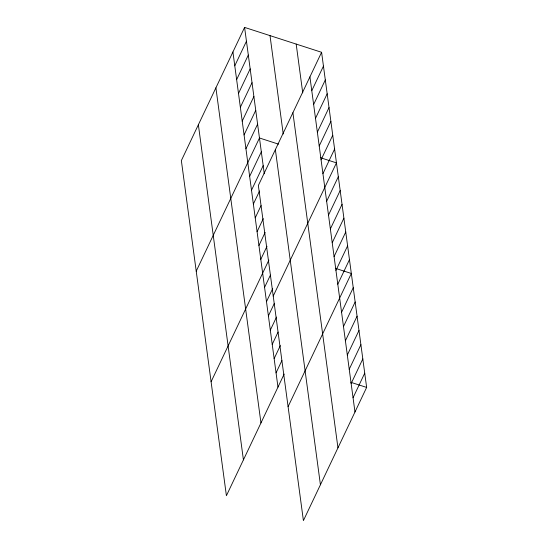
<?xml version="1.0" encoding="UTF-8"?>
<svg xmlns="http://www.w3.org/2000/svg" width="548" height="548" viewBox="0 0 548 548"><rect width="100%" height="100%" fill="white"/><g stroke="black" fill="none" stroke-linecap="round" stroke-linejoin="round"><path stroke-width="0.82" d="M321.594 52.293L258.355 185.471L303.407 520.6L366.646 387.422L321.594 52.293L244.593 27.4L181.354 160.578L226.406 495.707L284.172 374.051M234.777 65.808L246.449 41.223M236.64 79.631L248.313 55.047M238.496 93.455L250.169 68.87M240.353 107.285L252.025 82.693M242.209 121.108L253.888 96.523M244.072 134.931L255.745 110.347M245.929 148.755L257.601 124.17M196.225 271.171L259.464 137.993L278.521 144.151M249.648 176.401L261.321 151.817M251.505 190.225L263.177 165.64M253.361 204.048L259.567 190.992M311.778 90.701L323.45 66.116M255.217 217.871L261.06 205.582M313.634 104.524L325.313 79.94M257.081 231.694L263.28 218.638M315.497 118.347L327.17 93.763M258.937 245.525L265.136 232.462M317.354 132.171L329.026 107.586M260.793 259.348L266.999 246.285M319.21 145.994L330.882 121.409M211.09 381.764L268.856 260.108M321.066 159.824L332.746 135.233M264.568 287.412L270.404 275.117M322.93 173.648L334.602 149.063M266.486 301.653L272.685 288.597M273.219 296.064L336.458 162.886L320.58 157.749M268.397 315.895L274.233 303.606M326.642 201.294L338.322 176.709M270.315 330.143L276.514 317.08M328.505 215.117L340.178 190.533M272.226 344.384L278.062 332.088M330.362 228.941L342.034 204.356M274.144 358.625L280.343 345.569M332.218 242.764L343.891 218.179M276.055 372.873L281.891 360.577M334.081 256.587L345.754 232.003M335.938 270.411L347.61 245.826M337.794 284.234L349.466 259.649M288.09 406.657L351.33 273.473L335.445 268.342M341.568 312.305L353.241 287.721M343.48 326.546L355.159 301.962M345.398 340.788L357.07 316.203M347.316 355.036L358.988 330.451M349.227 369.277L360.899 344.692M351.145 383.518L362.817 358.933M353.056 397.759L364.728 373.174M350.761 382.285L366.646 387.422M309.921 76.878L354.974 412.007M296.18 44.08L302.743 92.865M292.906 112.717L337.952 447.839M270.006 35.613L283.234 134.007M275.37 149.638L320.422 484.761M244.593 27.4L264.273 173.771M232.921 51.985L277.973 387.114M215.905 87.824L260.958 422.946M198.369 124.745L243.422 459.875"/></g></svg>
